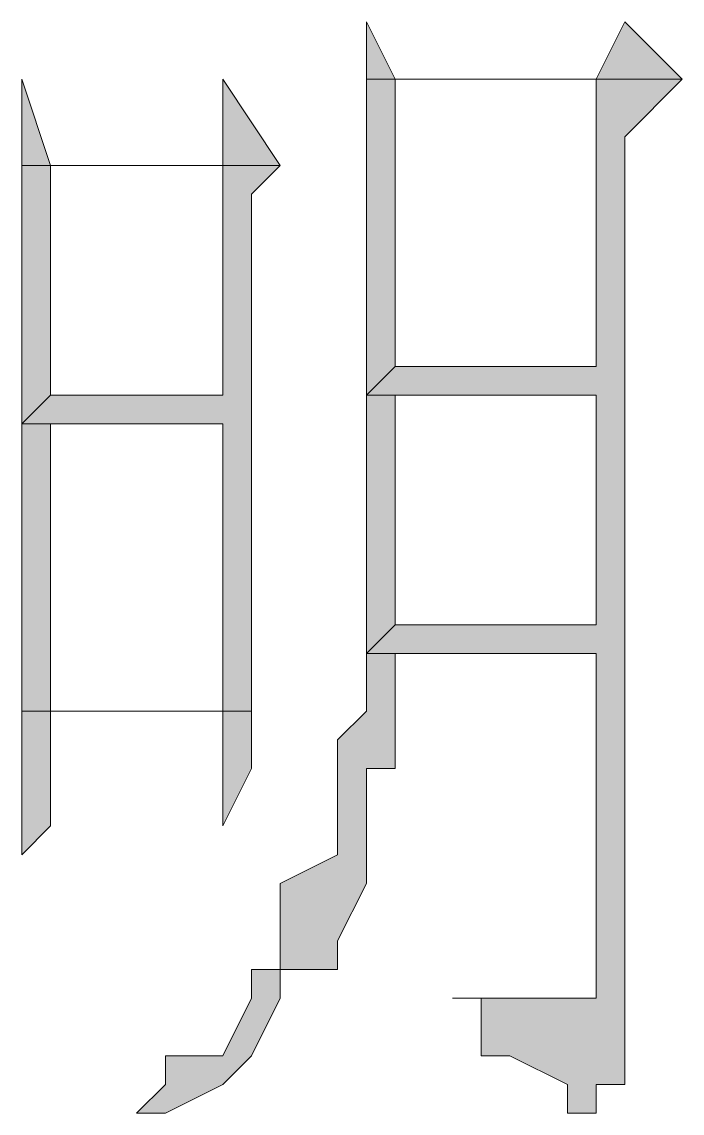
# Model space of a CAD drawing. Header units: millimetres. Extents: x 20 to 821, y 1 to 1134.
# Drawn here: x 690.66 to 694.8, y 549.86 to 556.7 of the extents above; entities that cross this region are included whole.
import ezdxf

# ---------------------------------------------------------------- set-up
doc = ezdxf.new("R2010")
doc.units = ezdxf.units.MM
doc.layers.add('1', color=7, linetype='Continuous')

msp = doc.modelspace()

# ---------------------------------------------------------------- hatches: boundary and pattern name
h = msp.add_hatch(color=0)
h.dxf.hatch_style = 2
h.paths.add_polyline_path([(692.82, 556.701732), (692.82, 556.341732), (693, 556.341732)])
h = msp.add_hatch(color=0)
h.dxf.hatch_style = 2
h.paths.add_polyline_path([(694.44, 556.701732), (694.26, 556.341732), (692.82, 556.341732), (692.82, 555.981732), (692.82, 554.361732), (693, 554.541732), (693, 556.341732), (694.26, 556.341732), (694.8, 556.341732)])
h = msp.add_hatch(color=0)
h.dxf.hatch_style = 2
h.paths.add_polyline_path([(690.66, 556.341732), (690.66, 555.801732), (691.92, 555.801732), (691.92, 554.361732), (690.84, 554.361732), (690.66, 554.181732), (691.92, 554.181732), (691.92, 552.381732), (690.66, 552.381732), (690.66, 552.201732), (690.66, 551.481732), (690.84, 551.661732), (690.84, 552.381732), (691.92, 552.381732), (692.1, 552.381732), (692.1, 552.741732), (692.1, 553.101732), (692.1, 555.621732), (692.28, 555.801732), (690.84, 555.801732)])
h = msp.add_hatch(color=0)
h.dxf.hatch_style = 2
h.paths.add_polyline_path([(691.92, 556.341732), (691.92, 555.801732), (690.84, 555.801732), (692.28, 555.801732)])
h = msp.add_hatch(color=0)
h.dxf.hatch_style = 2
h.paths.add_polyline_path([(694.8, 556.341732), (694.26, 556.341732), (694.26, 554.541732), (693, 554.541732), (692.82, 554.361732), (694.26, 554.361732), (694.26, 552.921732), (693, 552.921732), (692.82, 552.741732), (694.26, 552.741732), (694.26, 550.761732), (694.26, 550.581732), (694.08, 550.581732), (693.36, 550.581732), (693.54, 550.581732), (693.54, 550.221732), (693.72, 550.221732), (694.08, 550.041732), (694.08, 549.861732), (694.26, 549.861732), (694.26, 550.041732), (694.44, 550.041732), (694.44, 550.221732), (694.44, 555.981732)])
h = msp.add_hatch(color=0)
h.dxf.hatch_style = 2
h.paths.add_polyline_path([(690.66, 555.801732), (690.66, 554.181732), (690.84, 554.361732), (690.84, 555.801732), (691.92, 555.801732)])
h = msp.add_hatch(color=0)
h.dxf.hatch_style = 2
h.paths.add_polyline_path([(692.82, 554.361732), (692.82, 552.741732), (693, 552.921732), (693, 554.361732), (694.26, 554.361732)])
h = msp.add_hatch(color=0)
h.dxf.hatch_style = 2
h.paths.add_polyline_path([(690.66, 554.181732), (690.66, 552.381732), (690.84, 552.381732), (690.84, 554.181732), (691.92, 554.181732)])
h = msp.add_hatch(color=0)
h.dxf.hatch_style = 2
h.paths.add_polyline_path([(692.82, 552.741732), (692.82, 552.381732), (692.64, 552.201732), (692.64, 551.481732), (692.28, 551.301732), (692.28, 550.761732), (692.1, 550.761732), (692.1, 550.581732), (691.92, 550.221732), (691.56, 550.221732), (691.56, 550.041732), (691.38, 549.861732), (691.56, 549.861732), (691.92, 550.041732), (692.1, 550.221732), (692.28, 550.581732), (692.28, 550.761732), (692.64, 550.761732), (692.64, 550.941732), (692.82, 551.301732), (692.82, 552.021732), (693, 552.021732), (693, 552.741732), (694.26, 552.741732)])
h = msp.add_hatch(color=0)
h.dxf.hatch_style = 2
h.paths.add_polyline_path([(692.1, 552.381732), (691.92, 552.381732), (691.92, 551.661732), (692.1, 552.021732)])
h = msp.add_hatch(color=0)
h.dxf.hatch_style = 2
h.paths.add_polyline_path([(693.36, 550.581732), (694.08, 550.581732), (693.72, 550.581732)])

# ---------------------------------------------------------------- linework, layer by layer
at = {"layer": '1', "color": 0, "lineweight": 5}
for points in [[(692.82, 556.701732), (692.82, 556.341732), (693, 556.341732), (692.82, 556.701732)], [(694.44, 556.701732), (694.26, 556.341732), (692.82, 556.341732), (692.82, 555.981732), (692.82, 554.361732), (693, 554.541732), (693, 556.341732), (694.26, 556.341732), (694.8, 556.341732), (694.44, 556.701732)], [(690.66, 556.341732), (690.66, 555.801732), (691.92, 555.801732), (691.92, 554.361732), (690.84, 554.361732), (690.66, 554.181732), (691.92, 554.181732), (691.92, 552.381732), (690.66, 552.381732), (690.66, 552.201732), (690.66, 551.481732), (690.84, 551.661732), (690.84, 552.381732), (691.92, 552.381732), (692.1, 552.381732), (692.1, 552.741732), (692.1, 553.101732), (692.1, 553.101732), (692.1, 555.621732), (692.28, 555.801732), (690.84, 555.801732), (690.66, 556.341732)], [(691.92, 556.341732), (691.92, 555.801732), (690.84, 555.801732), (692.28, 555.801732), (691.92, 556.341732)], [(694.8, 556.341732), (694.26, 556.341732), (694.26, 554.541732), (693, 554.541732), (692.82, 554.361732), (694.26, 554.361732), (694.26, 552.921732), (693, 552.921732), (692.82, 552.741732), (694.26, 552.741732), (694.26, 550.761732), (694.26, 550.581732), (694.08, 550.581732), (693.36, 550.581732), (693.54, 550.581732), (693.54, 550.221732), (693.72, 550.221732), (694.08, 550.041732), (694.08, 549.861732), (694.26, 549.861732), (694.26, 550.041732), (694.44, 550.041732), (694.44, 550.221732), (694.44, 555.981732), (694.8, 556.341732)], [(690.66, 555.801732), (690.66, 554.181732), (690.84, 554.361732), (690.84, 555.801732), (691.92, 555.801732), (690.66, 555.801732)], [(692.82, 554.361732), (692.82, 552.741732), (693, 552.921732), (693, 554.361732), (694.26, 554.361732), (692.82, 554.361732)], [(690.66, 554.181732), (690.66, 552.381732), (690.84, 552.381732), (690.84, 554.181732), (691.92, 554.181732), (690.66, 554.181732)], [(692.82, 552.741732), (692.82, 552.381732), (692.64, 552.201732), (692.64, 551.481732), (692.28, 551.301732), (692.28, 550.761732), (692.1, 550.761732), (692.1, 550.581732), (691.92, 550.221732), (691.56, 550.221732), (691.56, 550.041732), (691.38, 549.861732), (691.38, 549.861732), (691.56, 549.861732), (691.92, 550.041732), (692.1, 550.221732), (692.28, 550.581732), (692.28, 550.761732), (692.64, 550.761732), (692.64, 550.941732), (692.82, 551.301732), (692.82, 552.021732), (693, 552.021732), (693, 552.741732), (694.26, 552.741732), (692.82, 552.741732)], [(692.1, 552.381732), (691.92, 552.381732), (691.92, 551.661732), (692.1, 552.021732), (692.1, 552.381732)], [(693.36, 550.581732), (694.08, 550.581732), (693.72, 550.581732), (693.36, 550.581732)]]:
    msp.add_lwpolyline(points, dxfattribs=at)

doc.saveas('drawing.dxf')
